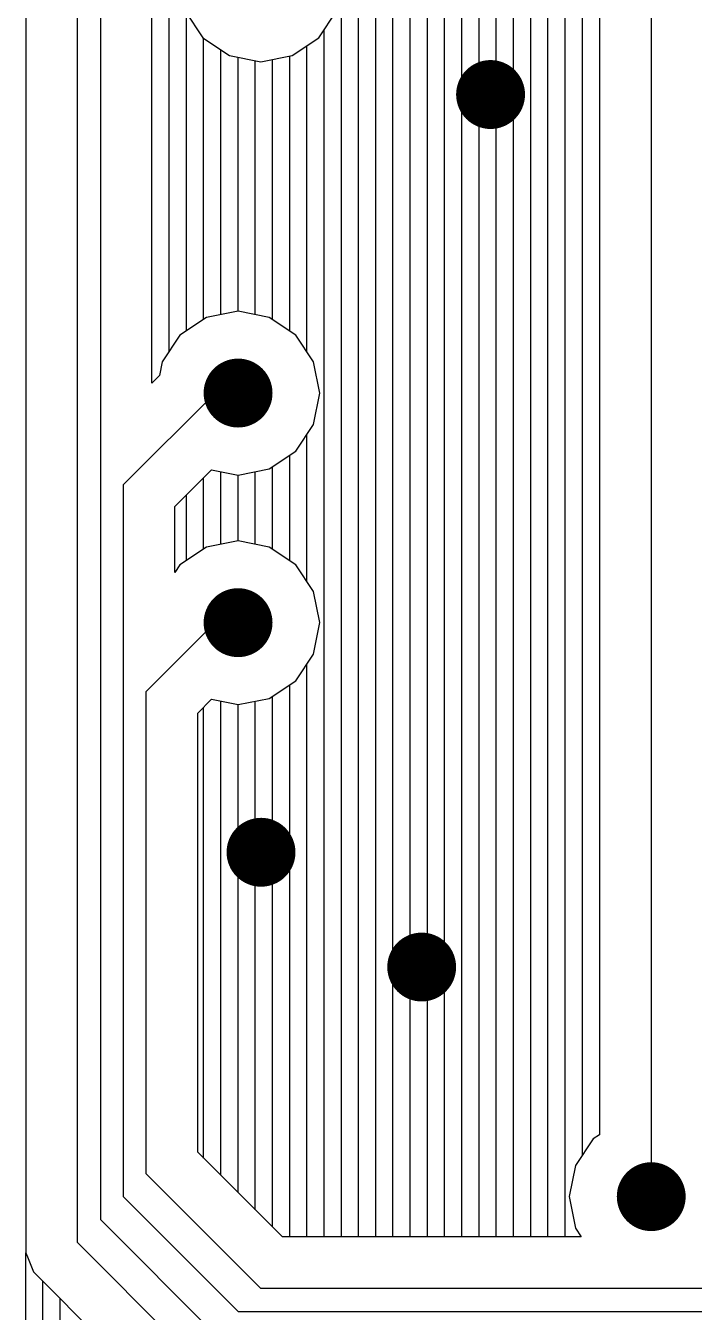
# Model space of a CAD drawing. Extents: x 295 to 953, y 10 to 290.
# Drawn here: x 825.09 to 837.3, y 182.15 to 205.64 of the extents above; entities that cross this region are included whole.
import ezdxf

# ---------------------------------------------------------------- set-up
doc = ezdxf.new("R2010")
doc.units = 0
doc.header["$LTSCALE"] = 5
doc.header["$MEASUREMENT"] = 0
doc.layers.get('0').update_dxf_attribs({"linetype": 'CONTINUOUS', "lineweight": 25})
doc.layers.add('DV-INT-A3_BOT', color=7, linetype='CONTINUOUS')

msp = doc.modelspace()

# ---------------------------------------------------------------- linework, layer by layer
at = {"const_width": 0.629}
for points in [[(833.893, 204.381, -1), (833.264, 204.381, -1)], [(829.283, 198.932, -1), (828.654, 198.932, -1)], [(829.283, 194.741, -1), (828.654, 194.741, -1)], [(829.702, 190.55, -1), (829.073, 190.55, -1)], [(832.635, 188.455, -1), (832.007, 188.455, -1)], [(836.826, 184.264, -1), (836.198, 184.264, -1)]]:
    msp.add_lwpolyline(points, format="xyb", close=True, dxfattribs=at)
at = {"layer": 'DV-INT-A3_BOT'}
for p, q in [((833.997, 183.53), (833.997, 234.032)), ((834.312, 183.53), (834.312, 234.032)), ((834.626, 183.53), (834.626, 234.032)), ((834.94, 183.53), (834.94, 234.032)), ((835.255, 185.018), (835.255, 234.032)), ((825.092, 224.263), (825.092, 183.237)), ((826.035, 183.426), (826.035, 224.078)), ((835.569, 222.586), (835.569, 185.395)), ((836.512, 222.402), (836.512, 184.264)), ((833.683, 183.53), (833.683, 221.379)), ((833.369, 183.53), (833.369, 220.918)), ((832.112, 183.53), (832.112, 220.529)), ((832.426, 183.53), (832.426, 220.508)), ((832.74, 183.53), (832.74, 220.57)), ((833.054, 183.53), (833.054, 220.705)), ((831.797, 183.53), (831.797, 219.703)), ((831.483, 183.53), (831.483, 219.389)), ((831.169, 183.53), (831.169, 219.074)), ((826.454, 215.696), (826.454, 183.845)), ((827.711, 199.687), (827.711, 215.617)), ((827.397, 199.113), (827.397, 215.302)), ((827.397, 199.113), (827.397, 215.302)), ((830.854, 183.53), (830.854, 206.329)), ((828.004, 205.902), (828.327, 205.416)), ((828.025, 200.064), (828.025, 205.873)), ((830.444, 205.416), (830.766, 205.902)), ((830.54, 183.53), (830.54, 205.558)), ((828.327, 205.416), (828.813, 205.093)), ((828.34, 200.273), (828.34, 205.412)), ((829.957, 205.093), (830.444, 205.416)), ((830.226, 199.687), (830.226, 205.269)), ((828.654, 200.361), (828.654, 205.198)), ((828.813, 205.093), (829.387, 204.98)), ((828.968, 200.424), (828.968, 205.064)), ((829.387, 204.98), (829.957, 205.093)), ((829.597, 200.273), (829.597, 205.022)), ((829.911, 200.064), (829.911, 205.085)), ((829.283, 200.361), (829.283, 205.001)), ((828.394, 200.311), (827.908, 199.988)), ((828.968, 200.424), (828.394, 200.311)), ((829.538, 200.311), (828.968, 200.424)), ((830.024, 199.988), (829.538, 200.311)), ((827.908, 199.988), (827.585, 199.502)), ((830.347, 199.502), (830.024, 199.988)), ((827.585, 199.502), (827.535, 199.251)), ((830.46, 198.932), (830.347, 199.502)), ((827.535, 199.251), (827.397, 199.113)), ((828.549, 198.932), (826.873, 197.256)), ((828.968, 198.932), (828.549, 198.932)), ((830.347, 198.358), (830.46, 198.932)), ((830.024, 197.872), (830.347, 198.358)), ((830.226, 195.496), (830.226, 198.174)), ((829.538, 197.549), (830.024, 197.872)), ((829.911, 195.873), (829.911, 197.797)), ((827.816, 196.862), (828.482, 197.533)), ((828.482, 197.533), (828.968, 197.436)), ((828.654, 196.17), (828.654, 197.499)), ((828.968, 197.436), (829.538, 197.549)), ((829.283, 196.17), (829.283, 197.499)), ((829.597, 196.082), (829.597, 197.587)), ((828.34, 196.082), (828.34, 197.386)), ((828.968, 196.233), (828.968, 197.436)), ((826.873, 197.256), (826.873, 184.264)), ((828.025, 195.873), (828.025, 197.072)), ((827.816, 195.655), (827.816, 196.862)), ((828.394, 196.12), (827.908, 195.797)), ((828.968, 196.233), (828.394, 196.12)), ((829.538, 196.12), (828.968, 196.233)), ((830.024, 195.797), (829.538, 196.12)), ((827.908, 195.797), (827.816, 195.655)), ((830.347, 195.311), (830.024, 195.797)), ((830.46, 194.741), (830.347, 195.311)), ((827.292, 193.484), (828.549, 194.741)), ((828.549, 194.741), (828.968, 194.741)), ((830.347, 194.167), (830.46, 194.741)), ((830.024, 193.681), (830.347, 194.167)), ((830.226, 183.53), (830.226, 193.983)), ((829.538, 193.358), (830.024, 193.681)), ((829.911, 183.53), (829.911, 193.606)), ((827.292, 184.683), (827.292, 193.484)), ((828.235, 193.09), (828.482, 193.342)), ((828.482, 193.342), (828.968, 193.245)), ((828.654, 184.654), (828.654, 193.308)), ((828.968, 193.245), (829.538, 193.358)), ((829.283, 184.025), (829.283, 193.308)), ((829.597, 183.711), (829.597, 193.396)), ((828.235, 185.073), (828.235, 193.09)), ((828.34, 184.968), (828.34, 193.195)), ((828.968, 184.339), (828.968, 193.245)), ((835.452, 185.32), (835.129, 184.834)), ((835.569, 185.395), (835.452, 185.32)), ((829.777, 183.53), (828.235, 185.073)), ((835.129, 184.834), (835.016, 184.264)), ((829.387, 182.587), (827.292, 184.683)), ((826.873, 184.264), (828.968, 182.168)), ((835.016, 184.264), (835.129, 183.69)), ((826.454, 183.845), (828.549, 181.749)), ((835.129, 183.69), (835.234, 183.53)), ((828.13, 181.33), (826.035, 183.426)), ((835.234, 183.53), (829.777, 183.53)), ((825.092, 166.347), (825.092, 183.237)), ((825.092, 183.237), (825.134, 183.136)), ((825.134, 183.136), (825.234, 182.889)), ((825.234, 182.889), (827.594, 180.53)), ((825.406, 166.347), (825.406, 182.717)), ((845.732, 182.587), (829.387, 182.587)), ((825.72, 166.347), (825.72, 182.403)), ((828.968, 182.168), (845.313, 182.168))]:
    msp.add_line(p, q, dxfattribs=at)

doc.saveas('drawing.dxf')
